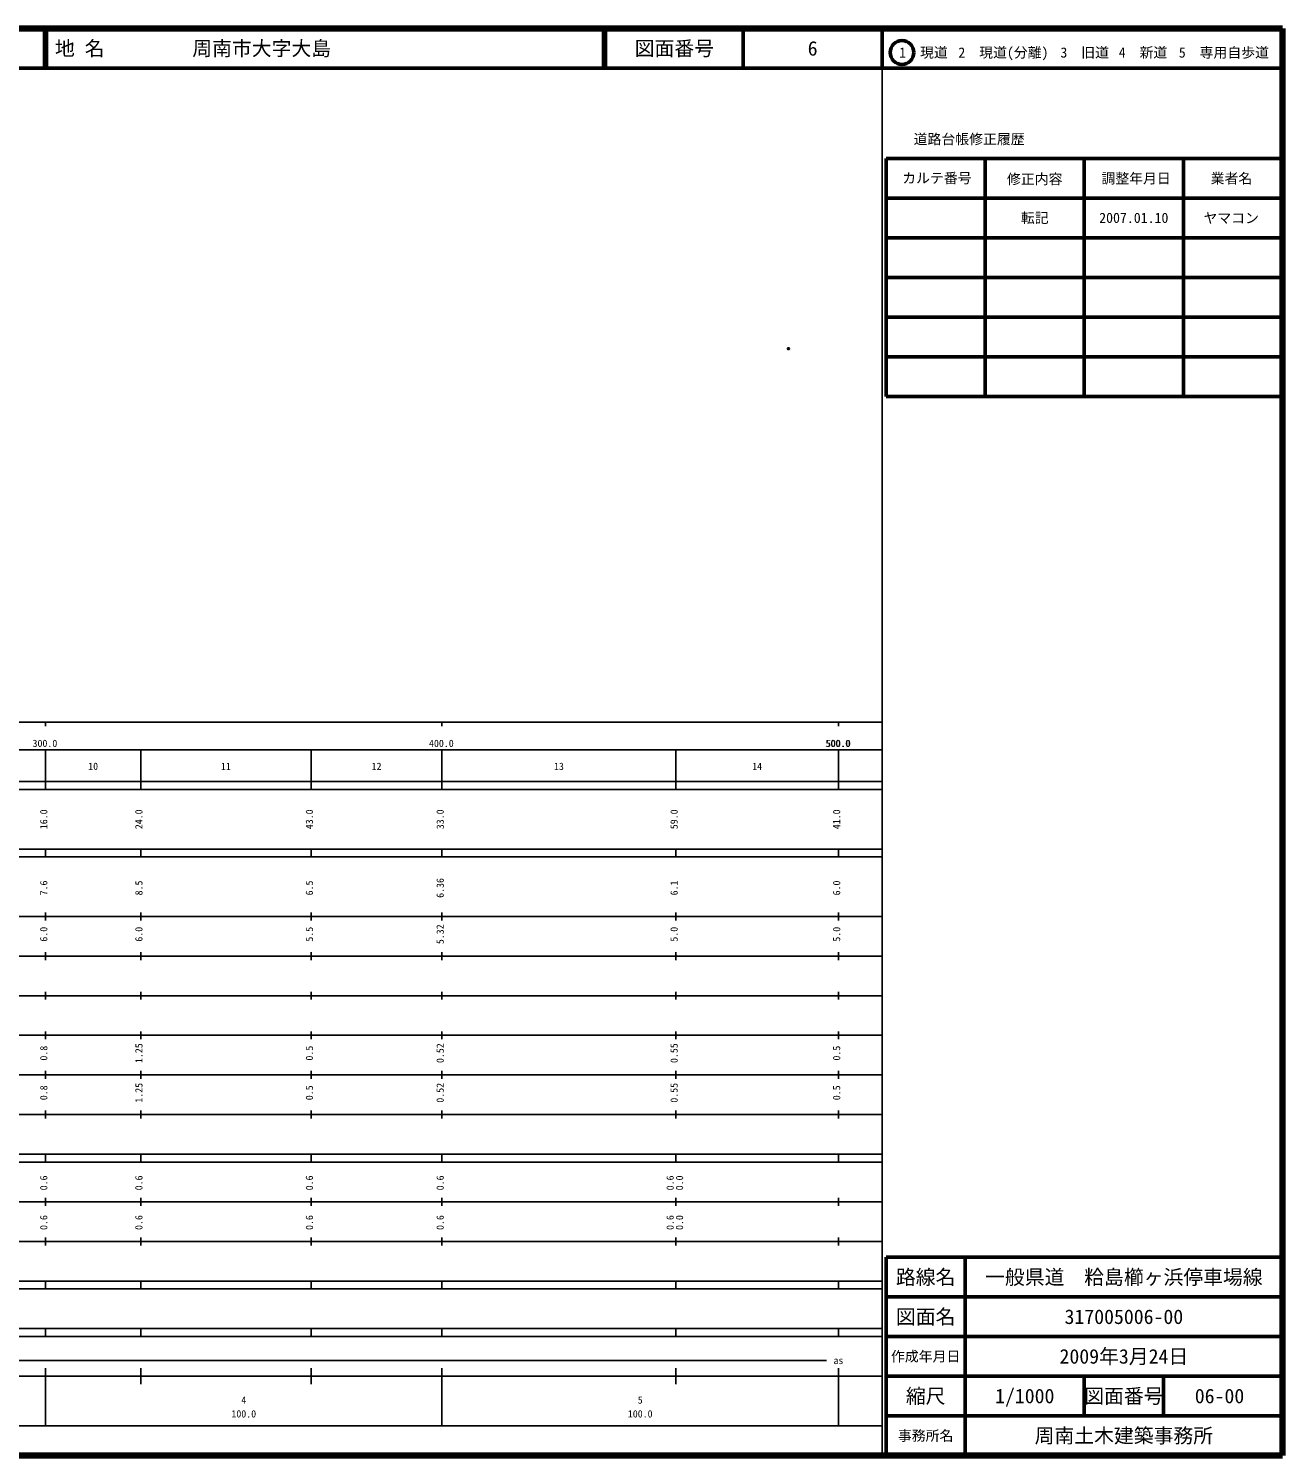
# Model space of a CAD drawing. Units: millimetres on the paper. Extents: x 40 to 680, y 20 to 380.
# Drawn here: x 363.7 to 680, y 20 to 380 of the extents above; entities that cross this region are included whole.
import ezdxf
from ezdxf.enums import TextEntityAlignment as Align

# ---------------------------------------------------------------- set-up
doc = ezdxf.new("R2010")
doc.units = ezdxf.units.MM
doc.header["$PDMODE"] = 32
doc.header["$PDSIZE"] = 0.5
doc.layers.add('M-OTRS', color=6, linetype='Continuous')
doc.layers.add('M-TTL-TXT', color=7, linetype='Continuous')
for name, color, linetype, lineweight in [('M-TTL', 2, 'Continuous', 140), ('M-TTL-BAND', 7, 'Continuous', 25), ('M-TTL-FRAM', 2, 'Continuous', 50), ('M-TTL-LINE', 7, 'Continuous', 50)]:
    doc.layers.add(name, color=color, linetype=linetype, lineweight=lineweight)
doc.styles.add('ＭＳ ゴシック', font='')
doc.styles.get('ＭＳ ゴシック').set_extended_font_data('MS Gothic')

msp = doc.modelspace()

# ---------------------------------------------------------------- linework, layer by layer
at = {"layer": 'M-OTRS'}
msp.add_point((555.372, 299.236), dxfattribs=at)
at = {"layer": 'M-TTL'}
for p, q in [((680, 380), (40, 380)), ((680, 20), (680, 380)), ((40, 20), (680, 20))]:
    msp.add_line(p, q, dxfattribs=at)
at = {"layer": 'M-TTL-BAND'}
for p, q in [((579, 20), (579, 370)), ((40, 205), (579, 205)), ((368, 205), (368, 204)), ((468, 205), (468, 204)), ((568, 205), (568, 204)), ((68, 198), (579, 198)), ((368, 188), (368, 198)), ((392, 188), (392, 198)), ((435, 188), (435, 198)), ((468, 188), (468, 198)), ((527, 188), (527, 198)), ((568, 188), (568, 198)), ((40, 190), (579, 190)), ((40, 188), (579, 188)), ((40, 173), (579, 173)), ((368, 171), (368, 173)), ((392, 171), (392, 173)), ((435, 171), (435, 173)), ((468, 171), (468, 173)), ((527, 171), (527, 173)), ((568, 171), (568, 173)), ((40, 171), (579, 171)), ((40, 156), (579, 156)), ((368, 155), (368, 157)), ((392, 155), (392, 157)), ((435, 155), (435, 157)), ((468, 155), (468, 157)), ((527, 155), (527, 157)), ((568, 155), (568, 157)), ((46, 146), (579, 146)), ((368, 145), (368, 147)), ((392, 145), (392, 147)), ((435, 145), (435, 147)), ((468, 145), (468, 147)), ((527, 145), (527, 147)), ((568, 145), (568, 147)), ((368, 135), (368, 137)), ((392, 135), (392, 137)), ((435, 135), (435, 137)), ((468, 135), (468, 137)), ((527, 135), (527, 137)), ((568, 135), (568, 137)), ((52, 136), (579, 136)), ((46, 126), (579, 126)), ((368, 125), (368, 127)), ((392, 125), (392, 127)), ((435, 125), (435, 127)), ((468, 125), (468, 127)), ((527, 125), (527, 127)), ((568, 125), (568, 127)), ((52, 116), (579, 116)), ((368, 115), (368, 117)), ((392, 115), (392, 117)), ((435, 115), (435, 117)), ((468, 115), (468, 117)), ((527, 115), (527, 117)), ((568, 115), (568, 117)), ((46, 106), (579, 106)), ((368, 105), (368, 107)), ((392, 105), (392, 107)), ((435, 105), (435, 107)), ((468, 105), (468, 107)), ((527, 105), (527, 107)), ((568, 105), (568, 107)), ((40, 96), (579, 96)), ((40, 94), (579, 94)), ((368, 94), (368, 96)), ((392, 94), (392, 96)), ((435, 94), (435, 96)), ((468, 94), (468, 96)), ((527, 94), (527, 96)), ((568, 94), (568, 96)), ((49, 84), (579, 84)), ((368, 83), (368, 85)), ((392, 83), (392, 85)), ((435, 83), (435, 85)), ((468, 83), (468, 85)), ((527, 83), (527, 85)), ((568, 83), (568, 85)), ((40, 74), (579, 74)), ((368, 73), (368, 75)), ((392, 73), (392, 75)), ((435, 73), (435, 75)), ((468, 73), (468, 75)), ((527, 73), (527, 75)), ((568, 73), (568, 75)), ((40, 64), (579, 64)), ((40, 62), (579, 62)), ((368, 62), (368, 64)), ((392, 62), (392, 64)), ((435, 62), (435, 64)), ((468, 62), (468, 64)), ((527, 62), (527, 64)), ((568, 62), (568, 64)), ((40, 52), (579, 52)), ((368, 50), (368, 52)), ((392, 50), (392, 52)), ((435, 50), (435, 52)), ((468, 50), (468, 52)), ((527, 50), (527, 52)), ((568, 50), (568, 52)), ((40, 50), (579, 50)), ((71, 44), (565, 44)), ((40, 40), (579, 40)), ((368, 27.5), (368, 42)), ((392, 38), (392, 42)), ((435, 38), (435, 42)), ((468, 27.5), (468, 42)), ((527, 38), (527, 42)), ((568, 27.5), (568, 42)), ((68, 27.5), (579, 27.5))]:
    msp.add_line(p, q, dxfattribs=at)
at = {"layer": 'M-TTL-FRAM'}
for p, q in [((580, 347.197), (580, 287.197)), ((580, 347.197), (680, 347.197)), ((580, 287.197), (680, 287.197)), ((680, 70), (580, 70)), ((580, 70), (580, 20))]:
    msp.add_line(p, q, dxfattribs=at)
at = {"layer": 'M-TTL-LINE'}
for p, q in [((367.75, 380), (367.75, 370)), ((368.25, 380), (368.25, 370)), ((508.747, 380), (508.747, 370)), ((509.247, 380), (509.247, 370)), ((543.997, 380), (543.997, 370)), ((579, 380), (579, 370)), ((40, 370), (680, 370)), ((605, 347.197), (605, 287.197)), ((630, 347.197), (630, 287.197)), ((655, 347.197), (655, 287.197)), ((580, 337.197), (680, 337.197)), ((580, 327.197), (680, 327.197)), ((580, 317.197), (680, 317.197)), ((580, 307.197), (680, 307.197)), ((580, 297.197), (680, 297.197)), ((600, 70), (600, 20)), ((680, 60), (580, 60)), ((680, 50), (580, 50)), ((680, 40), (580, 40)), ((630, 40), (630, 30)), ((650, 40), (650, 30)), ((680, 30), (580, 30))]:
    msp.add_line(p, q, dxfattribs=at)
msp.add_circle((584.031, 373.958), 3, dxfattribs=at)

# ---------------------------------------------------------------- texts
at = {"layer": 'M-TTL-BAND', "style": 'ＭＳ ゴシック'}
for s, p in [('300.0', (367.844, 198.195)), ('400.0', (467.844, 198.195)), ('500.0', (567.844, 198.195)), ('500.0', (568, 198.195)), ('10', (380, 192.405)), ('11', (413.5, 192.405)), ('12', (451.5, 192.405)), ('13', (497.5, 192.405)), ('14', (547.5, 192.405)), ('as', (568, 42.5)), ('4', (418, 32.523)), ('5', (518, 32.523)), ('100.0', (418, 29.033)), ('100.0', (518, 29.033))]:
    msp.add_text(s, height=1.833, dxfattribs=at).set_placement(p, align=Align.BOTTOM_CENTER)
for s, p in [('16.0', (369, 180.5)), ('24.0', (393, 180.5)), ('43.0', (436, 180.5)), ('33.0', (469, 180.5)), ('59.0', (528, 180.5)), ('41.0', (569, 180.5)), ('7.6', (369, 163.174)), ('8.5', (393, 163.174)), ('6.5', (436, 163.174)), ('6.36', (469, 163.174)), ('6.1', (528, 163.174)), ('6.0', (569, 163.174)), ('6.0', (369, 151.5)), ('6.0', (393, 151.5)), ('5.5', (436, 151.5)), ('5.32', (469, 151.5)), ('5.0', (528, 151.5)), ('5.0', (569, 151.5)), ('0.8', (369, 121.5)), ('1.25', (393, 121.5)), ('0.5', (436, 121.5)), ('0.52', (469, 121.5)), ('0.55', (528, 121.5)), ('0.5', (569, 121.5)), ('0.8', (369, 111.5)), ('1.25', (393, 111.5)), ('0.5', (436, 111.5)), ('0.52', (469, 111.5)), ('0.55', (528, 111.5)), ('0.5', (569, 111.5)), ('0.6', (369, 88.764)), ('0.6', (393, 88.764)), ('0.6', (436, 88.764)), ('0.6', (469, 88.764)), ('0.6', (527, 88.764)), ('0.0', (529.37, 88.764)), ('0.6', (369, 78.764)), ('0.6', (393, 78.764)), ('0.6', (436, 78.764)), ('0.6', (469, 78.764)), ('0.6', (527, 78.764)), ('0.0', (529.37, 78.764))]:
    msp.add_text(s, height=1.833, rotation=90, dxfattribs=at).set_placement(p, align=Align.BOTTOM_CENTER)
at = {"layer": 'M-TTL-TXT', "style": 'ＭＳ ゴシック'}
for s, p in [('地 名', (370.38, 375)), ('周南市大字大島', (405.024, 375))]:
    msp.add_text(s, height=3.666, dxfattribs=at).set_placement(p, align=Align.MIDDLE_LEFT)
for s, height, p in [('図面番号', 3.666, (526.622, 375)), ('6', 3.666, (561.497, 375)), ('1\u3000現道', 2.566, (589.448, 373.958)), ('2\u3000現道(分離)', 2.566, (609.619, 373.958)), ('3\u3000旧道', 2.566, (630.121, 373.958)), ('4\u3000新道', 2.566, (644.824, 373.958)), ('5\u3000専用自歩道', 2.566, (665.228, 373.958)), ('道路台帳修正履歴', 2.566, (600.968, 352.113)), ('カルテ番号', 2.566, (592.839, 342.277)), ('修正内容', 2.566, (617.509, 342.023)), ('調整年月日', 2.566, (643.089, 342.197)), ('業者名', 2.566, (667.134, 342.197)), ('転記', 2.566, (617.5, 332.245)), ('2007.01.10', 2.566, (642.5, 332.245)), ('ヤマコン', 2.566, (667.077, 332.189)), ('路線名', 3.666, (590, 65)), ('路線名', 3.666, (590, 65)), ('一般県道\u3000粭島櫛ヶ浜停車場線', 3.666, (640, 65)), ('図面名', 3.666, (590, 55)), ('図面名', 3.666, (590, 55)), ('317005006-00', 3.666, (640, 55)), ('2009年3月24日', 3.666, (640, 45)), ('作成年月日', 2.566, (590, 45)), ('作成年月日', 2.566, (590, 45)), ('縮尺', 3.666, (590, 35)), ('縮尺', 3.666, (590, 35)), ('1/1000', 3.666, (615, 35)), ('図面番号', 3.666, (640, 35)), ('図面番号', 3.666, (640, 35)), ('06-00', 3.666, (664.125, 35)), ('事務所名', 2.566, (590, 25)), ('事務所名', 2.566, (590, 25)), ('周南土木建築事務所', 3.666, (640, 25))]:
    msp.add_text(s, height=height, dxfattribs=at).set_placement(p, align=Align.MIDDLE_CENTER)

doc.saveas('drawing.dxf')
